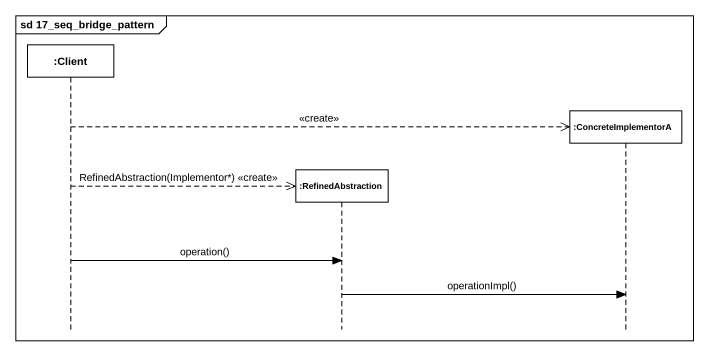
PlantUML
@startuml
mainframe sd 17_seq_bridge_pattern
hide footbox
participant ":Client" as Client
participant ":RefinedAbstraction" as RefinedAbstraction
participant ":ConcreteImplementorA" as ConcreteImplementorA

Client -->> ConcreteImplementorA ** : <<create>>
Client -->> RefinedAbstraction ** : RefinedAbstraction(Implementor*) <<create>>
Client -> RefinedAbstraction : operation()
RefinedAbstraction -> ConcreteImplementorA : operationImpl()
@enduml
